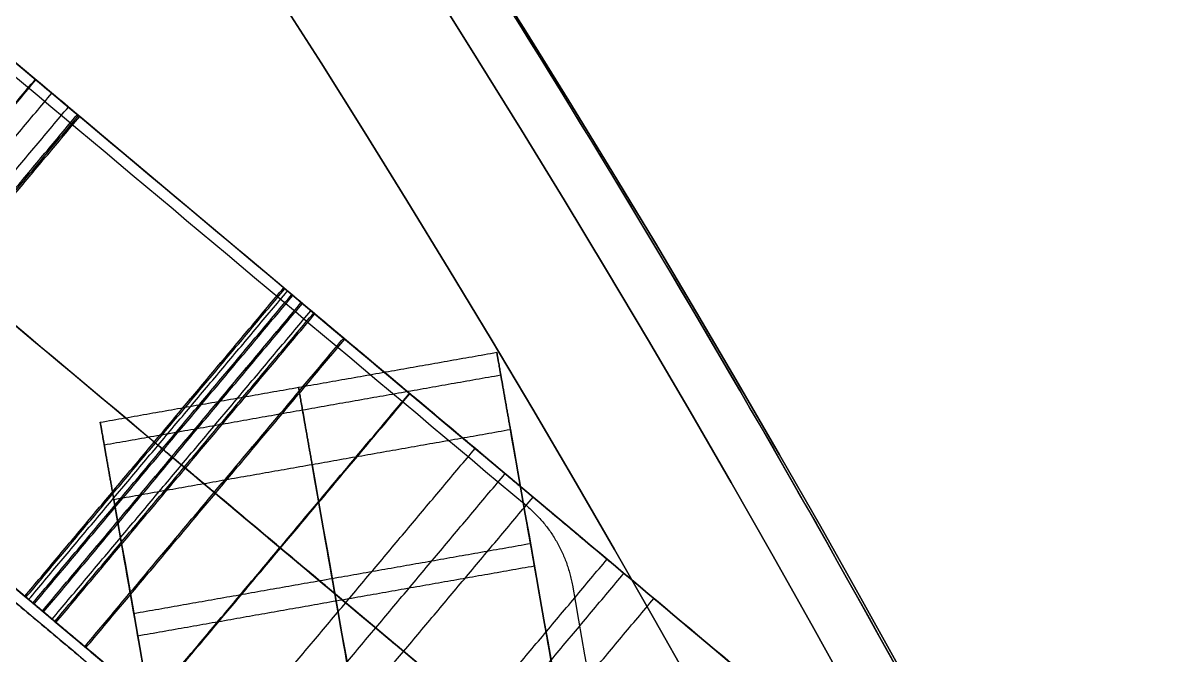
# Model space of a CAD drawing. Header units: millimetres. Extents: x -610 to 610, y -610 to 610.
# Drawn here: x 495.4 to 546.2, y 294.7 to 322.9 of the extents above; entities that cross this region are included whole.
import ezdxf

# ---------------------------------------------------------------- set-up
doc = ezdxf.new("R2010")
doc.units = ezdxf.units.MM
doc.layers.add('base', color=7, linetype='Continuous', true_color=0xffecbc)

msp = doc.modelspace()

# ---------------------------------------------------------------- linework, layer by layer
at = {"layer": 'base'}
for p, q in [((535.928, 286.834, 122.966), (227.778, 545.403, 122.966)), ((524.358, 273.045, 122.966), (216.208, 531.614, 122.966))]:
    msp.add_line(p, q, dxfattribs=at)
at = {"layer": 'base', "extrusion": (0, 0, -1)}
for centre, radius in [((0, 0, 3.534), 610), ((0, 0, 4.534), 610), ((0, 0, -2.476), 607.51), ((0, 0, 10.545), 607.51), ((0, 0, -4.966), 601.5), ((0, 0, 13.034), 601.5)]:
    msp.add_circle(centre, radius, dxfattribs=at)
at = {"layer": 'base'}
for centre, radius in [((0, 0, 249.466), 610), ((0, 0, 250.466), 610), ((0, 0, 243.455), 607.51), ((0, 0, 256.476), 607.51), ((0, 0, 240.966), 601.5), ((0, 0, 258.966), 601.5)]:
    msp.add_circle(centre, radius, dxfattribs=at)
for points, weights, degree, knots in [([(-495.198, -356.201, -4.034), (-851.399, 138.996, -4.034), (-356.201, 495.198, -4.034), (138.996, 851.399, -4.034), (495.198, 356.201, -4.034), (851.399, -138.996, -4.034), (356.201, -495.198, -4.034), (-138.996, -851.399, -4.034), (-495.198, -356.201, -4.034)], [1, 0.707106781187, 1, 0.707106781187, 1, 0.707106781187, 1, 0.707106781187, 1], 2, [0, 0, 0, 958.185759, 958.185759, 1916.371519, 1916.371519, 2874.557278, 2874.557278, 3832.743037, 3832.743037, 3832.743037]), ([(-610, 0, 249.966), (-610, -610, 249.966), (0, -610, 249.966), (610, -610, 249.966), (610, 0, 249.966), (610, 610, 249.966), (0, 610, 249.966), (-610, 610, 249.966), (-610, 0, 249.966)], [1, 0.707106781187, 1, 0.707106781187, 1, 0.707106781187, 1, 0.707106781187, 1], 2, [0, 0, 0, 958.185759, 958.185759, 1916.371519, 1916.371519, 2874.557278, 2874.557278, 3832.743037, 3832.743037, 3832.743037]), ([(32.649, -544.756, 240.966), (-510.363, -577.301, 240.966), (-544.649, -34.396, 240.966), (-578.935, 508.509, 240.966), (-36.142, 544.535, 240.966), (506.65, 580.562, 240.966), (544.417, 37.888, 240.966), (582.184, -504.785, 240.966), (39.634, -544.292, 240.966)], [1, 0.708239625255, 1, 0.708239625255, 1, 0.708239625255, 1, 0.708239625255, 1], 2, [654.018286, 654.018286, 654.018286, 1509.504571, 1509.504571, 2364.990855, 2364.990855, 3220.47714, 3220.47714, 4075.963425, 4075.963425, 4075.963425]), ([(32.649, -544.756, 244.966), (-510.363, -577.301, 244.966), (-544.649, -34.396, 244.966), (-578.935, 508.509, 244.966), (-36.142, 544.535, 244.966), (506.65, 580.562, 244.966), (544.417, 37.888, 244.966), (582.184, -504.785, 244.966), (39.634, -544.292, 244.966)], [1, 0.708239625255, 1, 0.708239625255, 1, 0.708239625255, 1, 0.708239625255, 1], 2, [654.018286, 654.018286, 654.018286, 1509.504571, 1509.504571, 2364.990855, 2364.990855, 3220.47714, 3220.47714, 4075.963425, 4075.963425, 4075.963425]), ([(32.649, -544.756, 242.966), (-510.363, -577.301, 242.966), (-544.649, -34.396, 242.966), (-578.935, 508.509, 242.966), (-36.142, 544.535, 242.966), (506.65, 580.562, 242.966), (544.417, 37.888, 242.966), (582.184, -504.785, 242.966), (39.634, -544.292, 242.966)], [1, 0.708239625255, 1, 0.708239625255, 1, 0.708239625255, 1, 0.708239625255, 1], 2, [654.018286, 654.018286, 654.018286, 1509.504571, 1509.504571, 2364.990855, 2364.990855, 3220.47714, 3220.47714, 4075.963425, 4075.963425, 4075.963425]), ([(495.262, 320.957, 138.6), (496.114, 320.242, 138.6), (496.877, 319.602, 139.093), (497.394, 319.168, 139.977), (497.91, 318.735, 140.861), (498.073, 318.598, 141.952), (497.848, 318.787, 143.024)], [1, 0.930850631791, 0.930850631791, 1, 0.930850631791, 0.930850631791, 1], 3, [2320.277868, 2320.277868, 2320.277868, 2320.277868, 2323.494343, 2323.494343, 2323.494343, 2326.710818, 2326.710818, 2326.710818, 2326.710818]), ([(509.751, 308.8, 156), (508.531, 309.823, 156), (507.549, 310.647, 155.055), (507.189, 310.949, 153.534), (506.829, 311.251, 152.013), (507.231, 310.914, 150.51), (508.237, 310.069, 149.611)], [1, 0.869863568853, 0.869863568853, 1, 0.869863568853, 0.869863568853, 1], 3, [526.455337, 526.455337, 526.455337, 526.455337, 530.903598, 530.903598, 530.903598, 535.351858, 535.351858, 535.351858, 535.351858]), ([(508.237, 310.069, 149.611), (512.9, 306.157, 146.097), (517.562, 302.245, 142.583), (522.225, 298.333, 139.069), (522.635, 297.989, 138.76), (523.092, 297.605, 138.6), (523.565, 297.208, 138.6)], [1, 1, 1, 1, 0.977285323406, 0.977285323406, 1], 3, [535.351858, 535.351858, 535.351858, 535.351858, 536.327407, 536.327407, 536.327407, 538.159945, 538.159945, 538.159945, 538.159945]), ([(503.966, 301.905, 156), (502.746, 302.929, 156), (501.764, 303.752, 155.055), (501.404, 304.054, 153.534), (501.044, 304.357, 152.013), (501.445, 304.02, 150.51), (502.452, 303.175, 149.611)], [1, 0.869863568853, 0.869863568853, 1, 0.869863568853, 0.869863568853, 1], 3, [526.455337, 526.455337, 526.455337, 526.455337, 530.903598, 530.903598, 530.903598, 535.351858, 535.351858, 535.351858, 535.351858]), ([(516.916, 302.787, 182.531), (518.008, 301.87, 181.708), (518.491, 301.465, 180.186), (518.165, 301.739, 178.594), (517.838, 302.013, 177.003), (516.837, 302.853, 176), (515.575, 303.912, 176)], [1, 0.862235011219, 0.862235011219, 1, 0.862235011219, 0.862235011219, 1], 3, [470.412058, 470.412058, 470.412058, 470.412058, 474.993556, 474.993556, 474.993556, 479.575055, 479.575055, 479.575055, 479.575055]), ([(516.916, 302.787, 162.531), (518.008, 301.87, 161.708), (518.491, 301.465, 160.186), (518.165, 301.739, 158.594), (517.838, 302.013, 157.003), (516.837, 302.853, 156), (515.575, 303.912, 156)], [1, 0.862235011219, 0.862235011219, 1, 0.862235011219, 0.862235011219, 1], 3, [509.689284, 509.689284, 509.689284, 509.689284, 514.270783, 514.270783, 514.270783, 518.852281, 518.852281, 518.852281, 518.852281]), ([(502.452, 303.175, 149.611), (507.115, 299.263, 146.097), (511.777, 295.35, 142.583), (516.44, 291.438, 139.069), (516.849, 291.094, 138.76), (517.307, 290.711, 138.6), (517.78, 290.313, 138.6)], [1, 1, 1, 1, 0.977285323406, 0.977285323406, 1], 3, [535.351858, 535.351858, 535.351858, 535.351858, 536.327407, 536.327407, 536.327407, 538.159945, 538.159945, 538.159945, 538.159945]), ([(498.181, 295.011, 156), (496.961, 296.034, 156), (495.979, 296.858, 155.055), (495.619, 297.16, 153.534), (495.259, 297.462, 152.013), (495.66, 297.125, 150.51), (496.667, 296.281, 149.611)], [1, 0.869863568853, 0.869863568853, 1, 0.869863568853, 0.869863568853, 1], 3, [526.455337, 526.455337, 526.455337, 526.455337, 530.903598, 530.903598, 530.903598, 535.351858, 535.351858, 535.351858, 535.351858]), ([(511.13, 295.893, 182.531), (512.223, 294.976, 181.708), (512.706, 294.571, 180.186), (512.38, 294.845, 178.594), (512.053, 295.119, 177.003), (511.052, 295.959, 176), (509.79, 297.018, 176)], [1, 0.862235011219, 0.862235011219, 1, 0.862235011219, 0.862235011219, 1], 3, [470.412058, 470.412058, 470.412058, 470.412058, 474.993556, 474.993556, 474.993556, 479.575055, 479.575055, 479.575055, 479.575055]), ([(511.13, 295.893, 162.531), (512.223, 294.976, 161.708), (512.706, 294.571, 160.186), (512.38, 294.845, 158.594), (512.053, 295.119, 157.003), (511.052, 295.959, 156), (509.79, 297.018, 156)], [1, 0.862235011219, 0.862235011219, 1, 0.862235011219, 0.862235011219, 1], 3, [509.689284, 509.689284, 509.689284, 509.689284, 514.270783, 514.270783, 514.270783, 518.852281, 518.852281, 518.852281, 518.852281]), ([(496.667, 296.281, 149.611), (501.33, 292.368, 146.097), (505.992, 288.456, 142.583), (510.654, 284.544, 139.069), (511.064, 284.2, 138.76), (511.522, 283.816, 138.6), (511.995, 283.419, 138.6)], [1, 1, 1, 1, 0.977285323406, 0.977285323406, 1], 3, [535.351858, 535.351858, 535.351858, 535.351858, 536.327407, 536.327407, 536.327407, 538.159945, 538.159945, 538.159945, 538.159945])]:
    msp.add_rational_spline(points, weights, degree=degree, knots=knots, dxfattribs=at)
for points, degree in [([(206.855, 562.33, 4.966), (362.361, 431.845, 4.966), (517.867, 301.36, 4.966)], 2), ([(206.855, 562.33, 0.966), (362.361, 431.845, 0.966), (517.867, 301.36, 0.966)], 2), ([(206.855, 562.33, 2.966), (362.361, 431.845, 2.966), (517.867, 301.36, 2.966)], 2), ([(507.018, 311.092, 0.966), (362.579, 432.291, 0.966), (218.14, 553.49, 0.966)], 2), ([(501.233, 304.198, 0.966), (356.794, 425.397, 0.966), (212.355, 546.595, 0.966)], 2), ([(502.951, 290.379, 4.966), (350.791, 418.056, 4.966), (198.631, 545.734, 4.966)], 2), ([(502.951, 290.379, 0.966), (350.791, 418.056, 0.966), (198.631, 545.734, 0.966)], 2), ([(502.951, 290.379, 2.966), (350.791, 418.056, 2.966), (198.631, 545.734, 2.966)], 2), ([(227.778, 545.403, 244.966), (377.897, 419.438, 244.966), (528.016, 293.473, 244.966)], 2), ([(495.448, 297.303, 0.966), (351.009, 418.502, 0.966), (206.57, 539.701, 0.966)], 2), ([(221.993, 538.508, 244.966), (372.112, 412.543, 244.966), (522.231, 286.579, 244.966)], 2), ([(216.208, 531.614, 244.966), (366.327, 405.649, 244.966), (516.446, 279.684, 244.966)], 2), ([(600.106, 2.394, 240.966), (530.676, 193.15, 240.966), (461.246, 383.906, 240.966)], 2), ([(600.106, 2.394, 244.966), (530.676, 193.15, 244.966), (461.246, 383.906, 244.966)], 2), ([(600.106, 2.394, 242.966), (530.676, 193.15, 242.966), (461.246, 383.906, 242.966)], 2), ([(497.848, 318.787, 143.024), (496.562, 319.866, 149.159), (495.276, 320.946, 155.293), (493.989, 322.025, 161.427)], 3), ([(493.989, 322.025, 163.275), (495.293, 320.931, 169.494), (496.597, 319.837, 175.712), (497.901, 318.743, 181.93)], 3), ([(484.349, 306.617, 152.226), (490.134, 313.511, 152.226), (495.919, 320.406, 152.226)], 2), ([(484.375, 306.595, 172.603), (490.16, 313.489, 172.603), (495.945, 320.384, 172.603)], 2), ([(485.085, 305.999, 185.885), (490.87, 312.893, 185.885), (496.656, 319.788, 185.885)], 2), ([(485.824, 305.379, 139.977), (491.609, 312.274, 139.977), (497.394, 319.168, 139.977)], 2), ([(486.225, 305.043, 184.185), (492.01, 311.937, 184.185), (497.795, 318.832, 184.185)], 2), ([(486.278, 304.998, 143.024), (492.063, 311.892, 143.024), (497.848, 318.787, 143.024)], 2), ([(486.331, 304.954, 181.93), (492.116, 311.848, 181.93), (497.901, 318.743, 181.93)], 2), ([(495.448, 297.304, 215.466), (501.233, 304.198, 215.466), (507.018, 311.092, 215.466)], 2), ([(495.448, 297.304, 192.011), (501.233, 304.198, 192.011), (507.018, 311.092, 192.011)], 2), ([(495.448, 297.303, 108.666), (501.233, 304.198, 108.666), (507.018, 311.092, 108.666)], 2), ([(495.448, 297.303, 93.066), (501.233, 304.198, 93.066), (507.018, 311.092, 93.066)], 2), ([(495.448, 297.303, 64.266), (501.233, 304.198, 64.266), (507.018, 311.092, 64.266)], 2), ([(495.448, 297.303, 48.666), (501.233, 304.198, 48.666), (507.018, 311.092, 48.666)], 2), ([(495.448, 297.303, 19.866), (501.233, 304.198, 19.866), (507.018, 311.092, 19.866)], 2), ([(495.448, 297.303, 0.966), (501.233, 304.198, 0.966), (507.018, 311.092, 0.966)], 2), ([(495.448, 297.304, 203.738), (501.233, 304.198, 203.738), (507.018, 311.092, 203.738)], 2), ([(495.448, 297.303, 100.866), (501.233, 304.198, 100.866), (507.018, 311.092, 100.866)], 2), ([(495.448, 297.303, 56.466), (501.233, 304.198, 56.466), (507.018, 311.092, 56.466)], 2), ([(495.448, 297.303, 10.416), (501.233, 304.198, 10.416), (507.018, 311.092, 10.416)], 2), ([(495.499, 297.26, 172.5), (501.284, 304.155, 172.5), (507.07, 311.049, 172.5)], 2), ([(495.499, 297.26, 171.973), (501.284, 304.155, 171.973), (507.07, 311.049, 171.973)], 2), ([(495.499, 297.26, 172.236), (501.284, 304.155, 172.236), (507.07, 311.049, 172.236)], 2), ([(495.619, 297.16, 153.534), (501.404, 304.054, 153.534), (507.189, 310.949, 153.534)], 2), ([(495.807, 297.002, 190.261), (501.592, 303.897, 190.261), (507.377, 310.791, 190.261)], 2), ([(495.859, 296.959, 170.223), (501.644, 303.853, 170.223), (507.429, 310.748, 170.223)], 2), ([(507.018, 311.092, 215.466), (507.018, 311.092, 207.647), (507.018, 311.092, 199.829), (507.018, 311.092, 192.011)], 3), ([(507.018, 311.092, 108.666), (507.018, 311.092, 103.466), (507.018, 311.092, 98.266), (507.018, 311.092, 93.066)], 3), ([(507.018, 311.092, 64.266), (507.018, 311.092, 59.066), (507.018, 311.092, 53.866), (507.018, 311.092, 48.666)], 3), ([(507.018, 311.092, 19.866), (507.018, 311.092, 13.566), (507.018, 311.092, 7.266), (507.018, 311.092, 0.966)], 3), ([(507.07, 311.049, 172.5), (507.07, 311.049, 172.324), (507.07, 311.049, 172.148), (507.07, 311.049, 171.973)], 3), ([(496.233, 296.645, 217.94), (502.018, 303.539, 217.94), (507.803, 310.433, 217.94)], 2), ([(496.233, 296.644, 111.141), (502.019, 303.539, 111.141), (507.804, 310.433, 111.141)], 2), ([(496.233, 296.644, 90.591), (502.019, 303.539, 90.591), (507.804, 310.433, 90.591)], 2), ([(496.233, 296.644, 66.741), (502.019, 303.539, 66.741), (507.804, 310.433, 66.741)], 2), ([(496.233, 296.644, 46.191), (502.019, 303.539, 46.191), (507.804, 310.433, 46.191)], 2), ([(496.233, 296.644, 22.341), (502.019, 303.539, 22.341), (507.804, 310.433, 22.341)], 2), ([(496.285, 296.602, 174.975), (502.07, 303.496, 174.975), (507.855, 310.39, 174.975)], 2), ([(496.667, 296.281, 149.611), (502.452, 303.175, 149.611), (508.237, 310.069, 149.611)], 2), ([(496.789, 296.179, 188.98), (502.574, 303.073, 188.98), (508.359, 309.967, 188.98)], 2), ([(496.84, 296.136, 168.941), (502.625, 303.03, 168.941), (508.41, 309.924, 168.941)], 2), ([(508.359, 309.967, 188.98), (511.211, 307.574, 186.831), (514.063, 305.181, 184.681), (516.916, 302.787, 182.531)], 3), ([(508.41, 309.924, 168.941), (511.245, 307.545, 166.805), (514.08, 305.166, 164.668), (516.916, 302.787, 162.531)], 3), ([(498.129, 295.054, 218.966), (503.914, 301.948, 218.966), (509.699, 308.843, 218.966)], 2), ([(498.129, 295.054, 112.166), (503.914, 301.948, 112.166), (509.699, 308.842, 112.166)], 2), ([(498.129, 295.054, 89.566), (503.914, 301.948, 89.566), (509.699, 308.842, 89.566)], 2), ([(498.129, 295.054, 67.766), (503.914, 301.948, 67.766), (509.699, 308.842, 67.766)], 2), ([(498.129, 295.054, 45.166), (503.914, 301.948, 45.166), (509.699, 308.842, 45.166)], 2), ([(498.129, 295.054, 23.366), (503.914, 301.948, 23.366), (509.699, 308.842, 23.366)], 2), ([(498.181, 295.011, 176), (503.966, 301.905, 176), (509.751, 308.8, 176)], 2), ([(498.181, 295.011, 156), (503.966, 301.905, 156), (509.751, 308.8, 156)], 2), ([(533.247, 289.084, 218.966), (525.398, 295.67, 218.966), (517.548, 302.256, 218.966), (509.699, 308.843, 218.966)], 3), ([(533.247, 289.084, 112.166), (525.398, 295.67, 112.166), (517.549, 302.256, 112.166), (509.699, 308.842, 112.166)], 3), ([(509.699, 308.842, 89.566), (517.549, 302.256, 89.566), (525.398, 295.67, 89.566), (533.247, 289.084, 89.566)], 3), ([(533.247, 289.084, 67.766), (525.398, 295.67, 67.766), (517.549, 302.256, 67.766), (509.699, 308.842, 67.766)], 3), ([(509.699, 308.842, 45.166), (517.549, 302.256, 45.166), (525.398, 295.67, 45.166), (533.247, 289.084, 45.166)], 3), ([(533.247, 289.084, 23.366), (525.398, 295.67, 23.366), (517.549, 302.256, 23.366), (509.699, 308.842, 23.366)], 3), ([(515.575, 303.912, 176), (513.634, 305.541, 176), (511.692, 307.17, 176), (509.751, 308.8, 176)], 3), ([(515.575, 303.912, 156), (513.634, 305.541, 156), (511.692, 307.17, 156), (509.751, 308.8, 156)], 3), ([(498.817, 305.082, 8.466), (507.68, 306.645, 8.466), (516.543, 308.208, 8.466)], 2), ([(498.817, 305.082, 19.466), (507.68, 306.645, 19.466), (516.543, 308.208, 19.466)], 2), ([(498.817, 305.082, 49.066), (507.68, 306.645, 49.066), (516.543, 308.208, 49.066)], 2), ([(498.817, 305.082, 63.866), (507.68, 306.645, 63.866), (516.543, 308.208, 63.866)], 2), ([(498.817, 305.082, 93.466), (507.68, 306.645, 93.466), (516.543, 308.208, 93.466)], 2), ([(498.817, 305.082, 108.266), (507.68, 306.645, 108.266), (516.543, 308.208, 108.266)], 2), ([(498.817, 305.082, 200.065), (507.68, 306.645, 200.065), (516.543, 308.208, 200.065)], 2), ([(498.817, 305.082, 215.066), (507.68, 306.645, 215.066), (516.543, 308.208, 215.066)], 2), ([(498.817, 305.082, 13.966), (507.68, 306.645, 13.966), (516.543, 308.208, 13.966)], 2), ([(498.817, 305.082, 56.466), (507.68, 306.645, 56.466), (516.543, 308.208, 56.466)], 2), ([(498.817, 305.082, 100.866), (507.68, 306.645, 100.866), (516.543, 308.208, 100.866)], 2), ([(498.817, 305.082, 207.566), (507.68, 306.645, 207.566), (516.543, 308.208, 207.566)], 2), ([(516.543, 308.208, 8.466), (516.543, 308.208, 12.132), (516.543, 308.208, 15.799), (516.543, 308.208, 19.466)], 3), ([(516.543, 308.208, 49.066), (516.543, 308.208, 53.999), (516.543, 308.208, 58.933), (516.543, 308.208, 63.866)], 3), ([(516.543, 308.208, 93.466), (516.543, 308.208, 98.4), (516.543, 308.208, 103.333), (516.543, 308.208, 108.266)], 3), ([(516.543, 308.208, 200.065), (516.543, 308.208, 205.065), (516.543, 308.208, 210.066), (516.543, 308.208, 215.066)], 3), ([(498.995, 304.073, 5.991), (507.858, 305.635, 5.991), (516.721, 307.198, 5.991)], 2), ([(498.995, 304.073, 21.941), (507.858, 305.635, 21.941), (516.721, 307.198, 21.941)], 2), ([(498.995, 304.073, 46.591), (507.858, 305.635, 46.591), (516.721, 307.198, 46.591)], 2), ([(498.995, 304.073, 66.341), (507.858, 305.635, 66.341), (516.721, 307.198, 66.341)], 2), ([(498.995, 304.073, 90.991), (507.858, 305.635, 90.991), (516.721, 307.198, 90.991)], 2), ([(498.995, 304.073, 110.741), (507.858, 305.635, 110.741), (516.721, 307.198, 110.741)], 2), ([(498.995, 304.073, 197.591), (507.858, 305.635, 197.591), (516.721, 307.198, 197.591)], 2), ([(498.995, 304.073, 217.54), (507.858, 305.635, 217.54), (516.721, 307.198, 217.54)], 2), ([(507.68, 306.645, 8.466), (507.68, 306.645, 12.132), (507.68, 306.645, 15.799), (507.68, 306.645, 19.466)], 3), ([(507.68, 306.645, 49.066), (507.68, 306.645, 53.999), (507.68, 306.645, 58.933), (507.68, 306.645, 63.866)], 3), ([(507.68, 306.645, 93.466), (507.68, 306.645, 98.4), (507.68, 306.645, 103.333), (507.68, 306.645, 108.266)], 3), ([(507.68, 306.645, 200.065), (507.68, 306.645, 205.065), (507.68, 306.645, 210.066), (507.68, 306.645, 215.066)], 3), ([(501.067, 292.589, 185.756), (506.852, 299.483, 185.756), (512.637, 306.377, 185.756)], 2), ([(501.093, 292.567, 176), (506.878, 299.462, 176), (512.663, 306.356, 176)], 2), ([(501.093, 292.567, 165.736), (506.878, 299.462, 165.736), (512.663, 306.356, 165.736)], 2), ([(501.093, 292.567, 156), (506.878, 299.462, 156), (512.663, 306.356, 156)], 2), ([(498.817, 305.082, 8.466), (498.817, 305.082, 12.132), (498.817, 305.082, 15.799), (498.817, 305.082, 19.466)], 3), ([(498.817, 305.082, 49.066), (498.817, 305.082, 53.999), (498.817, 305.082, 58.933), (498.817, 305.082, 63.866)], 3), ([(498.817, 305.082, 93.466), (498.817, 305.082, 98.4), (498.817, 305.082, 103.333), (498.817, 305.082, 108.266)], 3), ([(498.817, 305.082, 200.065), (498.817, 305.082, 205.065), (498.817, 305.082, 210.066), (498.817, 305.082, 215.066)], 3), ([(486.042, 304.567, 230.966), (494.497, 297.473, 230.966), (502.951, 290.379, 230.966)], 2), ([(486.042, 304.567, 212.966), (494.497, 297.473, 212.966), (502.951, 290.379, 212.966)], 2), ([(486.042, 304.567, 221.966), (494.497, 297.473, 221.966), (502.951, 290.379, 221.966)], 2), ([(499.425, 301.635, 4.966), (508.288, 303.198, 4.966), (517.151, 304.761, 4.966)], 2), ([(499.425, 301.635, 22.966), (508.288, 303.198, 22.966), (517.151, 304.761, 22.966)], 2), ([(499.425, 301.635, 45.566), (508.288, 303.198, 45.566), (517.151, 304.761, 45.566)], 2), ([(499.425, 301.635, 67.366), (508.288, 303.198, 67.366), (517.151, 304.761, 67.366)], 2), ([(499.425, 301.635, 89.966), (508.288, 303.198, 89.966), (517.151, 304.761, 89.966)], 2), ([(499.425, 301.635, 111.766), (508.288, 303.198, 111.766), (517.151, 304.761, 111.766)], 2), ([(499.425, 301.635, 196.565), (508.288, 303.198, 196.565), (517.151, 304.761, 196.565)], 2), ([(499.425, 301.635, 218.566), (508.288, 303.198, 218.566), (517.151, 304.761, 218.566)], 2), ([(518.947, 294.574, 4.966), (518.349, 297.97, 4.966), (517.75, 301.365, 4.966), (517.151, 304.761, 4.966)], 3), ([(517.151, 304.761, 22.966), (518.93, 294.67, 22.966), (520.71, 284.58, 22.966), (522.489, 274.489, 22.966)], 3), ([(522.489, 274.489, 45.566), (520.71, 284.58, 45.566), (518.93, 294.67, 45.566), (517.151, 304.761, 45.566)], 3), ([(517.151, 304.761, 67.366), (518.93, 294.67, 67.366), (520.71, 284.58, 67.366), (522.489, 274.489, 67.366)], 3), ([(522.489, 274.489, 89.966), (520.71, 284.58, 89.966), (518.93, 294.67, 89.966), (517.151, 304.761, 89.966)], 3), ([(517.151, 304.761, 111.766), (518.93, 294.67, 111.766), (520.71, 284.58, 111.766), (522.489, 274.489, 111.766)], 3), ([(519.3, 292.575, 196.565), (518.584, 296.637, 196.565), (517.867, 300.699, 196.565), (517.151, 304.761, 196.565)], 3), ([(517.151, 304.761, 218.566), (518.93, 294.67, 218.566), (520.71, 284.58, 218.566), (522.489, 274.489, 218.566)], 3), ([(501.233, 304.198, 215.466), (501.233, 304.198, 207.647), (501.233, 304.198, 199.829), (501.233, 304.198, 192.011)], 3), ([(501.233, 304.198, 108.666), (501.233, 304.198, 103.466), (501.233, 304.198, 98.266), (501.233, 304.198, 93.066)], 3), ([(501.233, 304.198, 64.266), (501.233, 304.198, 59.066), (501.233, 304.198, 53.866), (501.233, 304.198, 48.666)], 3), ([(501.233, 304.198, 19.866), (501.233, 304.198, 13.566), (501.233, 304.198, 7.266), (501.233, 304.198, 0.966)], 3), ([(501.284, 304.155, 172.5), (501.284, 304.155, 172.324), (501.284, 304.155, 172.148), (501.284, 304.155, 171.973)], 3), ([(504.005, 290.124, 176), (509.79, 297.018, 176), (515.575, 303.912, 176)], 2), ([(504.005, 290.124, 156), (509.79, 297.018, 156), (515.575, 303.912, 156)], 2), ([(502.574, 303.073, 188.98), (505.426, 300.68, 186.831), (508.278, 298.286, 184.681), (511.13, 295.893, 182.531)], 3), ([(502.625, 303.03, 168.941), (505.46, 300.651, 166.805), (508.295, 298.272, 164.668), (511.13, 295.893, 162.531)], 3), ([(510.084, 293.011, 4.966), (509.485, 296.407, 4.966), (508.887, 299.803, 4.966), (508.288, 303.198, 4.966)], 3), ([(508.288, 303.198, 22.966), (510.067, 293.108, 22.966), (511.846, 283.017, 22.966), (513.626, 272.926, 22.966)], 3), ([(513.626, 272.926, 45.566), (511.846, 283.017, 45.566), (510.067, 293.108, 45.566), (508.288, 303.198, 45.566)], 3), ([(508.288, 303.198, 67.366), (510.067, 293.108, 67.366), (511.846, 283.017, 67.366), (513.626, 272.926, 67.366)], 3), ([(513.626, 272.926, 89.966), (511.846, 283.017, 89.966), (510.067, 293.108, 89.966), (508.288, 303.198, 89.966)], 3), ([(508.288, 303.198, 111.766), (510.067, 293.108, 111.766), (511.846, 283.017, 111.766), (513.626, 272.926, 111.766)], 3), ([(510.437, 291.012, 196.565), (509.72, 295.074, 196.565), (509.004, 299.136, 196.565), (508.288, 303.198, 196.565)], 3), ([(508.288, 303.198, 218.566), (510.067, 293.108, 218.566), (511.846, 283.017, 218.566), (513.626, 272.926, 218.566)], 3), ([(505.345, 288.999, 182.531), (511.13, 295.893, 182.531), (516.916, 302.787, 182.531)], 2), ([(505.345, 288.999, 162.531), (511.13, 295.893, 162.531), (516.916, 302.787, 162.531)], 2), ([(501.221, 291.448, 4.966), (500.622, 294.844, 4.966), (500.023, 298.24, 4.966), (499.425, 301.635, 4.966)], 3), ([(499.425, 301.635, 22.966), (501.204, 291.545, 22.966), (502.983, 281.454, 22.966), (504.762, 271.364, 22.966)], 3), ([(504.762, 271.364, 45.566), (502.983, 281.454, 45.566), (501.204, 291.545, 45.566), (499.425, 301.635, 45.566)], 3), ([(499.425, 301.635, 67.366), (501.204, 291.545, 67.366), (502.983, 281.454, 67.366), (504.762, 271.364, 67.366)], 3), ([(504.762, 271.364, 89.966), (502.983, 281.454, 89.966), (501.204, 291.545, 89.966), (499.425, 301.635, 89.966)], 3), ([(499.425, 301.635, 111.766), (501.204, 291.545, 111.766), (502.983, 281.454, 111.766), (504.762, 271.364, 111.766)], 3), ([(501.573, 289.449, 196.565), (500.857, 293.511, 196.565), (500.141, 297.573, 196.565), (499.425, 301.635, 196.565)], 3), ([(499.425, 301.635, 218.566), (501.204, 291.545, 218.566), (502.983, 281.454, 218.566), (504.762, 271.364, 218.566)], 3), ([(527.462, 282.19, 218.966), (519.612, 288.776, 218.966), (511.763, 295.362, 218.966), (503.914, 301.948, 218.966)], 3), ([(527.462, 282.19, 112.166), (519.613, 288.776, 112.166), (511.763, 295.362, 112.166), (503.914, 301.948, 112.166)], 3), ([(503.914, 301.948, 89.566), (511.763, 295.362, 89.566), (519.613, 288.776, 89.566), (527.462, 282.19, 89.566)], 3), ([(527.462, 282.19, 67.766), (519.613, 288.776, 67.766), (511.763, 295.362, 67.766), (503.914, 301.948, 67.766)], 3), ([(503.914, 301.948, 45.166), (511.763, 295.362, 45.166), (519.613, 288.776, 45.166), (527.462, 282.19, 45.166)], 3), ([(527.462, 282.19, 23.366), (519.613, 288.776, 23.366), (511.763, 295.362, 23.366), (503.914, 301.948, 23.366)], 3), ([(509.79, 297.018, 176), (507.848, 298.647, 176), (505.907, 300.276, 176), (503.966, 301.905, 176)], 3), ([(509.79, 297.018, 156), (507.848, 298.647, 156), (505.907, 300.276, 156), (503.966, 301.905, 156)], 3), ([(506.595, 287.95, 178.594), (512.38, 294.845, 178.594), (518.165, 301.739, 178.594)], 2), ([(506.595, 287.95, 158.594), (512.38, 294.845, 158.594), (518.165, 301.739, 158.594)], 2), ([(517.867, 301.36, 4.966), (517.867, 301.36, 2.966), (517.867, 301.36, 0.966)], 2), ([(500.323, 296.542, 4.966), (509.186, 298.105, 4.966), (518.049, 299.668, 4.966)], 2), ([(519.206, 299.764, 4.966), (519.206, 299.764, 2.966), (519.206, 299.764, 0.966)], 2), ([(509.903, 285.175, 218.966), (515.688, 292.069, 218.966), (521.473, 298.963, 218.966)], 2), ([(509.903, 285.174, 112.166), (515.688, 292.069, 112.166), (521.473, 298.963, 112.166)], 2), ([(509.903, 285.174, 89.566), (515.688, 292.069, 89.566), (521.473, 298.963, 89.566)], 2), ([(509.903, 285.174, 67.766), (515.688, 292.069, 67.766), (521.473, 298.963, 67.766)], 2), ([(509.903, 285.174, 45.166), (515.688, 292.069, 45.166), (521.473, 298.963, 45.166)], 2), ([(509.903, 285.174, 23.366), (515.688, 292.069, 23.366), (521.473, 298.963, 23.366)], 2), ([(500.499, 295.542, 196.565), (509.362, 297.105, 196.565), (518.225, 298.668, 196.565)], 2), ([(510.654, 284.544, 139.069), (516.44, 291.438, 139.069), (522.225, 298.333, 139.069)], 2), ([(519.919, 297.806, 4.966), (519.919, 297.806, 2.966), (519.919, 297.806, 0.966)], 2), ([(519.919, 297.806, 4.966), (555.169, 97.891, 4.966), (590.42, -102.023, 4.966)], 2), ([(519.919, 297.806, 0.966), (555.169, 97.891, 0.966), (590.42, -102.023, 0.966)], 2), ([(519.919, 297.806, 2.966), (555.169, 97.891, 2.966), (590.42, -102.023, 2.966)], 2), ([(495.448, 297.304, 215.466), (495.448, 297.304, 207.647), (495.448, 297.304, 199.829), (495.448, 297.304, 192.011)], 3), ([(495.448, 297.303, 108.666), (495.448, 297.303, 103.466), (495.448, 297.303, 98.266), (495.448, 297.303, 93.066)], 3), ([(495.448, 297.303, 64.266), (495.448, 297.303, 59.066), (495.448, 297.303, 53.866), (495.448, 297.303, 48.666)], 3), ([(495.448, 297.303, 19.866), (495.448, 297.303, 13.566), (495.448, 297.303, 7.266), (495.448, 297.303, 0.966)], 3), ([(495.499, 297.26, 172.5), (495.499, 297.26, 172.324), (495.499, 297.26, 172.148), (495.499, 297.26, 171.973)], 3), ([(511.995, 283.419, 138.6), (517.78, 290.313, 138.6), (523.565, 297.208, 138.6)], 2), ([(523.565, 297.208, 138.6), (526.792, 294.5, 138.6), (530.02, 291.792, 138.6), (533.247, 289.084, 138.6)], 3), ([(496.789, 296.179, 188.98), (499.641, 293.785, 186.831), (502.493, 291.392, 184.681), (505.345, 288.999, 182.531)], 3), ([(496.84, 296.136, 168.941), (499.675, 293.757, 166.805), (502.51, 291.378, 164.668), (505.345, 288.999, 162.531)], 3), ([(521.676, 275.295, 218.966), (513.827, 281.881, 218.966), (505.978, 288.468, 218.966), (498.129, 295.054, 218.966)], 3), ([(521.677, 275.295, 112.166), (513.827, 281.881, 112.166), (505.978, 288.468, 112.166), (498.129, 295.054, 112.166)], 3), ([(498.129, 295.054, 89.566), (505.978, 288.468, 89.566), (513.827, 281.881, 89.566), (521.677, 275.295, 89.566)], 3), ([(521.677, 275.295, 67.766), (513.827, 281.881, 67.766), (505.978, 288.468, 67.766), (498.129, 295.054, 67.766)], 3), ([(498.129, 295.054, 45.166), (505.978, 288.468, 45.166), (513.827, 281.881, 45.166), (521.677, 275.295, 45.166)], 3), ([(521.677, 275.295, 23.366), (513.827, 281.881, 23.366), (505.978, 288.468, 23.366), (498.129, 295.054, 23.366)], 3), ([(504.005, 290.124, 176), (502.063, 291.753, 176), (500.122, 293.382, 176), (498.181, 295.011, 176)], 3), ([(504.005, 290.124, 156), (502.063, 291.753, 156), (500.122, 293.382, 156), (498.181, 295.011, 156)], 3)]:
    msp.add_open_spline(points, degree=degree, dxfattribs=at)
for points, weights, degree in [([(509.409, 174.629, 230.966), (475.218, 274.367, 230.966), (405.938, 353.846, 230.966)], [1, 0.981366959849, 1], 2), ([(509.409, 174.629, 212.966), (475.218, 274.367, 212.966), (405.938, 353.846, 212.966)], [1, 0.981366959849, 1], 2), ([(509.409, 174.629, 221.966), (475.218, 274.367, 221.966), (405.938, 353.846, 221.966)], [1, 0.981366959849, 1], 2), ([(497.901, 318.743, 181.93), (498.236, 318.462, 183.527), (497.754, 318.866, 185.058), (496.656, 319.788, 185.885)], [1, 0.861136950141, 0.861136950141, 1], 3), ([(509.699, 308.843, 218.966), (508.129, 310.16, 218.966), (507.018, 311.092, 217.516), (507.018, 311.092, 215.466)], [1, 0.804737854125, 0.804737854125, 1], 3), ([(507.018, 311.092, 192.011), (507.018, 311.092, 190.73), (507.509, 310.681, 189.621), (508.359, 309.967, 188.98)], [1, 0.910682792821, 0.910682792821, 1], 3), ([(509.699, 308.842, 112.166), (508.129, 310.16, 112.166), (507.018, 311.092, 110.717), (507.018, 311.092, 108.666)], [1, 0.804737854125, 0.804737854125, 1], 3), ([(507.018, 311.092, 93.066), (507.018, 311.092, 91.016), (508.129, 310.16, 89.566), (509.699, 308.842, 89.566)], [1, 0.804737854124, 0.804737854124, 1], 3), ([(509.699, 308.842, 67.766), (508.129, 310.16, 67.766), (507.018, 311.092, 66.316), (507.018, 311.092, 64.266)], [1, 0.804737854125, 0.804737854125, 1], 3), ([(507.018, 311.092, 48.666), (507.018, 311.092, 46.616), (508.129, 310.16, 45.166), (509.699, 308.842, 45.166)], [1, 0.804737854124, 0.804737854124, 1], 3), ([(509.699, 308.842, 23.366), (508.129, 310.16, 23.366), (507.018, 311.092, 21.916), (507.018, 311.092, 19.866)], [1, 0.804737854125, 0.804737854125, 1], 3), ([(509.751, 308.8, 176), (508.18, 310.117, 176), (507.07, 311.049, 174.55), (507.07, 311.049, 172.5)], [1, 0.804737854124, 0.804737854124, 1], 3), ([(507.07, 311.049, 171.973), (507.07, 311.049, 170.691), (507.56, 310.638, 169.582), (508.41, 309.924, 168.941)], [1, 0.910682792821, 0.910682792821, 1], 3), ([(517.151, 304.761, 4.966), (516.795, 306.78, 4.966), (516.543, 308.208, 6.415), (516.543, 308.208, 8.466)], [1, 0.804737854149, 0.804737854149, 1], 3), ([(516.543, 308.208, 19.466), (516.543, 308.208, 21.516), (516.795, 306.78, 22.966), (517.151, 304.761, 22.966)], [1, 0.80473785413, 0.80473785413, 1], 3), ([(517.151, 304.761, 45.566), (516.795, 306.78, 45.566), (516.543, 308.208, 47.016), (516.543, 308.208, 49.066)], [1, 0.804737854125, 0.804737854125, 1], 3), ([(516.543, 308.208, 63.866), (516.543, 308.208, 65.916), (516.795, 306.78, 67.366), (517.151, 304.761, 67.366)], [1, 0.804737854125, 0.804737854125, 1], 3), ([(517.151, 304.761, 89.966), (516.795, 306.78, 89.966), (516.543, 308.208, 91.416), (516.543, 308.208, 93.466)], [1, 0.804737854125, 0.804737854125, 1], 3), ([(516.543, 308.208, 108.266), (516.543, 308.208, 110.317), (516.795, 306.78, 111.766), (517.151, 304.761, 111.766)], [1, 0.804737854126, 0.804737854126, 1], 3), ([(517.151, 304.761, 196.565), (516.795, 306.78, 196.565), (516.543, 308.208, 198.015), (516.543, 308.208, 200.065)], [1, 0.804737854125, 0.804737854125, 1], 3), ([(516.543, 308.208, 215.066), (516.543, 308.208, 217.116), (516.795, 306.78, 218.566), (517.151, 304.761, 218.566)], [1, 0.804737854125, 0.804737854125, 1], 3), ([(508.288, 303.198, 4.966), (507.932, 305.217, 4.966), (507.68, 306.645, 6.415), (507.68, 306.645, 8.466)], [1, 0.804737854149, 0.804737854149, 1], 3), ([(507.68, 306.645, 19.466), (507.68, 306.645, 21.516), (507.932, 305.217, 22.966), (508.288, 303.198, 22.966)], [1, 0.80473785413, 0.80473785413, 1], 3), ([(508.288, 303.198, 45.566), (507.932, 305.217, 45.566), (507.68, 306.645, 47.016), (507.68, 306.645, 49.066)], [1, 0.804737854125, 0.804737854125, 1], 3), ([(507.68, 306.645, 63.866), (507.68, 306.645, 65.916), (507.932, 305.217, 67.366), (508.288, 303.198, 67.366)], [1, 0.804737854125, 0.804737854125, 1], 3), ([(508.288, 303.198, 89.966), (507.932, 305.217, 89.966), (507.68, 306.645, 91.416), (507.68, 306.645, 93.466)], [1, 0.804737854125, 0.804737854125, 1], 3), ([(507.68, 306.645, 108.266), (507.68, 306.645, 110.317), (507.932, 305.217, 111.766), (508.288, 303.198, 111.766)], [1, 0.804737854126, 0.804737854126, 1], 3), ([(508.288, 303.198, 196.565), (507.932, 305.217, 196.565), (507.68, 306.645, 198.015), (507.68, 306.645, 200.065)], [1, 0.804737854125, 0.804737854125, 1], 3), ([(507.68, 306.645, 215.066), (507.68, 306.645, 217.116), (507.932, 305.217, 218.566), (508.288, 303.198, 218.566)], [1, 0.804737854125, 0.804737854125, 1], 3), ([(499.425, 301.635, 4.966), (499.069, 303.654, 4.966), (498.817, 305.082, 6.415), (498.817, 305.082, 8.466)], [1, 0.804737854149, 0.804737854149, 1], 3), ([(498.817, 305.082, 19.466), (498.817, 305.082, 21.516), (499.069, 303.654, 22.966), (499.425, 301.635, 22.966)], [1, 0.80473785413, 0.80473785413, 1], 3), ([(499.425, 301.635, 45.566), (499.069, 303.654, 45.566), (498.817, 305.082, 47.016), (498.817, 305.082, 49.066)], [1, 0.804737854125, 0.804737854125, 1], 3), ([(498.817, 305.082, 63.866), (498.817, 305.082, 65.916), (499.069, 303.654, 67.366), (499.425, 301.635, 67.366)], [1, 0.804737854125, 0.804737854125, 1], 3), ([(499.425, 301.635, 89.966), (499.069, 303.654, 89.966), (498.817, 305.082, 91.416), (498.817, 305.082, 93.466)], [1, 0.804737854125, 0.804737854125, 1], 3), ([(498.817, 305.082, 108.266), (498.817, 305.082, 110.317), (499.069, 303.654, 111.766), (499.425, 301.635, 111.766)], [1, 0.804737854126, 0.804737854126, 1], 3), ([(499.425, 301.635, 196.565), (499.069, 303.654, 196.565), (498.817, 305.082, 198.015), (498.817, 305.082, 200.065)], [1, 0.804737854125, 0.804737854125, 1], 3), ([(498.817, 305.082, 215.066), (498.817, 305.082, 217.116), (499.069, 303.654, 218.566), (499.425, 301.635, 218.566)], [1, 0.804737854125, 0.804737854125, 1], 3), ([(503.914, 301.948, 218.966), (502.344, 303.266, 218.966), (501.233, 304.198, 217.516), (501.233, 304.198, 215.466)], [1, 0.804737854125, 0.804737854125, 1], 3), ([(501.233, 304.198, 192.011), (501.233, 304.198, 190.73), (501.724, 303.786, 189.621), (502.574, 303.073, 188.98)], [1, 0.910682792821, 0.910682792821, 1], 3), ([(503.914, 301.948, 112.166), (502.344, 303.266, 112.166), (501.233, 304.198, 110.717), (501.233, 304.198, 108.666)], [1, 0.804737854125, 0.804737854125, 1], 3), ([(501.233, 304.198, 93.066), (501.233, 304.198, 91.016), (502.344, 303.266, 89.566), (503.914, 301.948, 89.566)], [1, 0.804737854124, 0.804737854124, 1], 3), ([(503.914, 301.948, 67.766), (502.344, 303.266, 67.766), (501.233, 304.198, 66.316), (501.233, 304.198, 64.266)], [1, 0.804737854125, 0.804737854125, 1], 3), ([(501.233, 304.198, 48.666), (501.233, 304.198, 46.616), (502.344, 303.266, 45.166), (503.914, 301.948, 45.166)], [1, 0.804737854124, 0.804737854124, 1], 3), ([(503.914, 301.948, 23.366), (502.344, 303.266, 23.366), (501.233, 304.198, 21.916), (501.233, 304.198, 19.866)], [1, 0.804737854125, 0.804737854125, 1], 3), ([(503.966, 301.905, 176), (502.395, 303.223, 176), (501.284, 304.155, 174.55), (501.284, 304.155, 172.5)], [1, 0.804737854124, 0.804737854124, 1], 3), ([(501.284, 304.155, 171.973), (501.284, 304.155, 170.691), (501.775, 303.743, 169.582), (502.625, 303.03, 168.941)], [1, 0.910682792821, 0.910682792821, 1], 3), ([(517.867, 301.36, 4.966), (519.54, 299.956, 4.966), (519.919, 297.806, 4.966)], [1, 0.939692620786, 1], 2), ([(517.867, 301.36, 0.966), (519.54, 299.956, 0.966), (519.919, 297.806, 0.966)], [1, 0.939692620786, 1], 2), ([(517.867, 301.36, 2.966), (519.54, 299.956, 2.966), (519.919, 297.806, 2.966)], [1, 0.939692620786, 1], 2), ([(498.129, 295.054, 218.966), (496.559, 296.372, 218.966), (495.448, 297.304, 217.516), (495.448, 297.304, 215.466)], [1, 0.804737854125, 0.804737854125, 1], 3), ([(495.448, 297.304, 192.011), (495.448, 297.304, 190.73), (495.939, 296.892, 189.621), (496.789, 296.179, 188.98)], [1, 0.910682792821, 0.910682792821, 1], 3), ([(498.129, 295.054, 112.166), (496.559, 296.372, 112.166), (495.448, 297.303, 110.717), (495.448, 297.303, 108.666)], [1, 0.804737854125, 0.804737854125, 1], 3), ([(495.448, 297.303, 93.066), (495.448, 297.303, 91.016), (496.559, 296.372, 89.566), (498.129, 295.054, 89.566)], [1, 0.804737854124, 0.804737854124, 1], 3), ([(498.129, 295.054, 67.766), (496.559, 296.372, 67.766), (495.448, 297.303, 66.316), (495.448, 297.303, 64.266)], [1, 0.804737854125, 0.804737854125, 1], 3), ([(495.448, 297.303, 48.666), (495.448, 297.303, 46.616), (496.559, 296.372, 45.166), (498.129, 295.054, 45.166)], [1, 0.804737854124, 0.804737854124, 1], 3), ([(498.129, 295.054, 23.366), (496.559, 296.372, 23.366), (495.448, 297.303, 21.916), (495.448, 297.303, 19.866)], [1, 0.804737854125, 0.804737854125, 1], 3), ([(498.181, 295.011, 176), (496.61, 296.329, 176), (495.499, 297.26, 174.55), (495.499, 297.26, 172.5)], [1, 0.804737854124, 0.804737854124, 1], 3), ([(495.499, 297.26, 171.973), (495.499, 297.26, 170.691), (495.99, 296.849, 169.582), (496.84, 296.136, 168.941)], [1, 0.910682792821, 0.910682792821, 1], 3)]:
    msp.add_rational_spline(points, weights, degree=degree, dxfattribs=at)
msp.add_open_spline([(496.656, 319.788, 185.885), (492.121, 323.593, 189.303), (487.586, 327.398, 192.721), (483.051, 331.203, 196.138), (482.662, 331.529, 196.432), (482.25, 331.876, 196.565), (481.848, 332.213, 196.565)], degree=3, knots=[2370.877259, 2370.877259, 2370.877259, 2370.877259, 2371.826093, 2371.826093, 2371.826093, 2372.067792, 2372.067792, 2372.067792, 2372.067792], dxfattribs=at)

doc.saveas('drawing.dxf')
